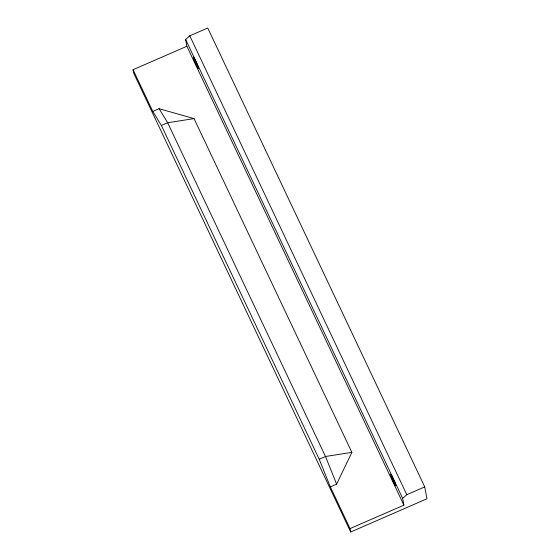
<?xml version="1.0" encoding="UTF-8"?>
<svg xmlns="http://www.w3.org/2000/svg" width="560" height="560" viewBox="0 0 560 560"><rect width="100%" height="100%" fill="white"/><g stroke="black" fill="none" stroke-linecap="round" stroke-linejoin="round"><path stroke-width="0.84" d="M152.789 111.433L161.392 125.496L319.214 459.235L330.337 486.885L336.616 484.148L351.869 452.347L194.047 118.608L159.068 108.696L152.789 111.433L133.063 69.713L186.879 46.263L185.619 39.466L189.791 35.819L207.732 28L424.739 486.892L426.937 498.778L350.693 532L133.686 73.108L133.063 69.713M350.693 532L350.063 528.605L403.886 505.155L402.626 498.358L406.798 494.704L424.739 486.892M161.392 125.496L167.671 122.759L194.047 118.608M319.214 459.235L325.493 456.498L351.869 452.347M159.068 108.696L167.671 122.759L325.493 456.498L336.616 484.148M189.791 35.819L406.798 494.704M185.619 39.466L402.626 498.358M186.879 46.263L403.886 505.155M330.337 486.885L350.063 528.605M193.942 59.283A6.384 0.539 66.5 0 0 198.38 68.677A6.384 0.539 66.5 0 0 195.545 60.669A6.384 0.539 66.5 0 0 193.942 59.283M391.216 476.455A6.384 0.539 66.5 0 0 395.661 485.849A6.384 0.539 66.5 0 0 392.826 477.841A6.384 0.539 66.5 0 0 391.216 476.455"/></g></svg>
